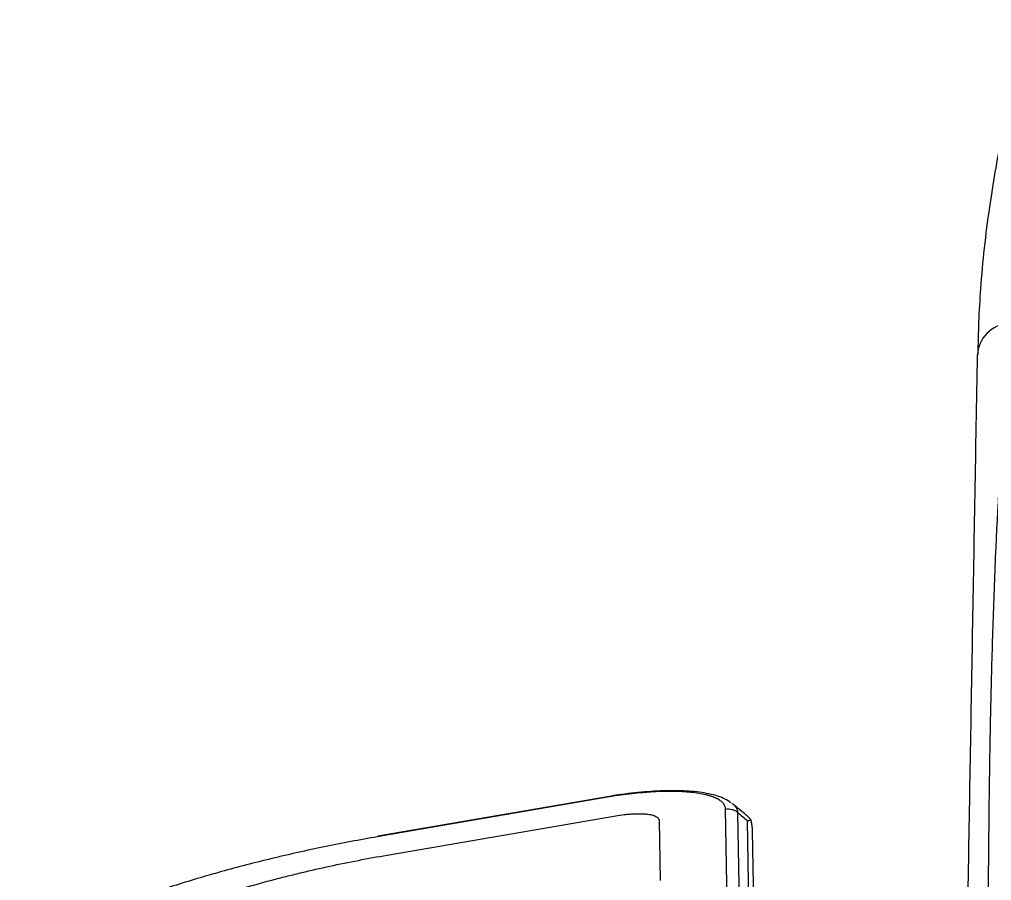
# Model space of a CAD drawing. Extents: x 86520 to 160660, y -2551 to 2752.
# Drawn here: x 89781.44 to 89815.45, y 1586.05 to 1616.18 of the extents above; entities that cross this region are included whole.
import ezdxf

# ---------------------------------------------------------------- set-up
doc = ezdxf.new("R2010")
doc.units = 0
doc.header["$LTSCALE"] = 10
doc.header["$MEASUREMENT"] = 0
doc.layers.add('1', color=7, linetype='CONTINUOUS')

msp = doc.modelspace()

# ---------------------------------------------------------------- linework, layer by layer
at = {"layer": '1', "color": 7, "linetype": 'CONTINUOUS'}
for p, q in [((89802.0816, 1588.997), (89793.9773, 1587.6045)), ((89802.0794, 1588.9778), (89794.0792, 1587.6032)), ((89806.3339, 1577.2223), (89806.1474, 1588.5504)), ((89794.3028, 1586.9416), (89802.303, 1588.3163)), ((89794.3028, 1586.9416), (89802.303, 1588.3163)), ((89803.8189, 1588.1552), (89803.8535, 1586.0502)), ((89803.8189, 1588.1551), (89803.8535, 1586.0502)), ((89806.5667, 1588.4365), (89806.7532, 1577.1084)), ((89807.3531, 1561.1317), (89806.9084, 1588.1443)), ((89807.0758, 1587.7988), (89807.3343, 1572.0932))]:
    msp.add_line(p, q, dxfattribs=at)
msp.add_ellipse((89816.46, 1604.4199), major_axis=(1.4998, -0.0262), ratio=0.813706, start_param=1.8215281, end_param=3.1415927, dxfattribs=at)
for points, knots in [([(89816.9079, 1616.183), (89816.8752, 1616.0916), (89816.6434, 1615.4297), (89816.239, 1614.0774), (89815.7534, 1611.9535), (89815.3307, 1609.4746), (89815.0464, 1606.9345), (89814.9785, 1605.218), (89814.9714, 1604.4493)], [0, 0, 0, 0, 0.0251874, 0.1814382, 0.3578037, 0.5639539, 0.804263, 1, 1, 1, 1]), ([(89814.3076, 1567.0549), (89814.4117, 1573.0236), (89814.5176, 1579.0908), (89814.6804, 1588.4136), (89814.7353, 1591.5582), (89814.8466, 1597.934), (89814.903, 1601.1652), (89814.9602, 1604.4461)], [0, 0, 0, 0, 0.5, 0.5, 0.75, 0.75, 1, 1, 1, 1]), ([(89815.9194, 1603.0371), (89815.9077, 1602.884), (89815.8962, 1602.7309), (89815.7569, 1600.8344), (89815.6592, 1599.0974), (89815.5466, 1596.5009), (89815.5148, 1595.6369), (89815.4604, 1593.9117), (89815.4379, 1593.0505), (89815.4004, 1591.3311), (89815.3854, 1590.4729), (89815.3608, 1588.7602), (89815.3513, 1587.9056), (89815.3278, 1585.3475), (89815.3191, 1583.6498), (89815.304, 1581.1168), (89815.2986, 1580.2747), (89815.2873, 1578.5965), (89815.2814, 1577.7603), (89815.2637, 1575.2606), (89815.2517, 1573.606), (89815.2403, 1571.9634)], [0, 0, 0, 0, 0.0144142, 0.0144142, 0.1786785, 0.1786785, 0.2608106, 0.2608106, 0.3429428, 0.3429428, 0.4250749, 0.4250749, 0.5072071, 0.5072071, 0.6714714, 0.6714714, 0.7536035, 0.7536035, 0.8357357, 0.8357357, 1, 1, 1, 1]), ([(89806.1474, 1588.5504), (89806.1459, 1588.5872), (89806.1377, 1588.6226), (89806.1156, 1588.6738), (89806.1066, 1588.6906), (89806.0907, 1588.7152), (89806.085, 1588.7233), (89806.0727, 1588.7394), (89806.0662, 1588.7474), (89806.0316, 1588.7867), (89805.9978, 1588.8165), (89805.9184, 1588.8728), (89805.8727, 1588.8993), (89805.7697, 1588.9491), (89805.7123, 1588.9724), (89805.633, 1588.9994), (89805.6167, 1589.0047), (89805.5835, 1589.0151), (89805.5665, 1589.0202), (89805.5146, 1589.035), (89805.4788, 1589.0444), (89805.3675, 1589.071), (89805.2884, 1589.0867), (89805.1203, 1589.1142), (89805.0313, 1589.1259), (89804.8901, 1589.1404), (89804.8176, 1589.1469), (89804.7423, 1589.1522), (89804.6915, 1589.1555), (89804.6658, 1589.1571), (89804.5363, 1589.164), (89804.4294, 1589.1673), (89804.2093, 1589.17), (89803.983, 1589.1686), (89803.7444, 1589.159), (89803.5913, 1589.1505), (89803.5605, 1589.1487), (89803.4985, 1589.1447), (89803.4673, 1589.1426), (89803.3733, 1589.136), (89803.3104, 1589.1311), (89803.1208, 1589.1149), (89802.8657, 1589.0895), (89802.6062, 1589.0567), (89802.3445, 1589.0201), (89802.2126, 1588.9999), (89802.0794, 1588.9778)], [0, 0, 0, 0, 0.0625, 0.0625, 0.09375, 0.09375, 0.109375, 0.109375, 0.125, 0.125, 0.1875, 0.1875, 0.25, 0.25, 0.3125, 0.3125, 0.328125, 0.328125, 0.34375, 0.34375, 0.375, 0.375, 0.4375, 0.4375, 0.5, 0.5, 0.53125, 0.546875, 0.546875, 0.5625, 0.5625, 0.625, 0.625, 0.6875, 0.75, 0.75, 0.765625, 0.765625, 0.78125, 0.78125, 0.8125, 0.8125, 0.875, 0.9375, 0.9375, 1, 1, 1, 1]), ([(89806.3331, 1588.7648), (89806.2695, 1588.8155), (89806.0689, 1588.9489), (89805.6343, 1589.0832), (89804.9865, 1589.1832), (89804.1866, 1589.206), (89803.3143, 1589.1615), (89802.5961, 1589.0802), (89802.1843, 1589.0129), (89802.0817, 1588.995)], [0, 0, 0, 0, 0.0822099, 0.2400969, 0.4233192, 0.5981823, 0.7710215, 0.9432664, 1, 1, 1, 1]), ([(89802.0794, 1588.9778), (89802.0792, 1588.9873), (89802.0795, 1588.9934), (89802.0808, 1588.9965), (89802.0812, 1588.9969), (89802.0816, 1588.997)], [0, 0, 0, 0, 0.769309, 0.769309, 1, 1, 1, 1]), ([(89806.1474, 1588.5504), (89806.1844, 1588.5568), (89806.2222, 1588.5592), (89806.2972, 1588.5557), (89806.3346, 1588.5499), (89806.4069, 1588.5304), (89806.4419, 1588.5167), (89806.5077, 1588.4821), (89806.5386, 1588.4612), (89806.5667, 1588.4372)], [0, 0, 0, 0, 0.25, 0.25, 0.5, 0.5, 0.75, 0.75, 1, 1, 1, 1]), ([(89806.4059, 1588.7239), (89806.4304, 1588.7035), (89806.4523, 1588.6824), (89806.479, 1588.6519), (89806.4861, 1588.6432), (89806.4994, 1588.6256), (89806.5181, 1588.5989), (89806.5425, 1588.5533), (89806.5548, 1588.5154), (89806.5613, 1588.4864), (89806.5639, 1588.4718), (89806.5657, 1588.4546), (89806.5663, 1588.4459), (89806.5665, 1588.4416), (89806.5666, 1588.4397), (89806.5667, 1588.4385), (89806.5667, 1588.4378), (89806.5667, 1588.4372)], [0, 0, 0, 0, 0.2409145, 0.2409145, 0.3358002, 0.3358002, 0.4306859, 0.6204572, 0.8102286, 0.8102286, 0.9051143, 0.9525572, 0.9762786, 0.9881393, 0.9940696, 0.9940696, 1, 1, 1, 1]), ([(89802.303, 1588.3162), (89802.4028, 1588.3328), (89802.5011, 1588.3469), (89802.6464, 1588.3639), (89802.6944, 1588.3689), (89802.7658, 1588.3753), (89802.7895, 1588.3773), (89802.8367, 1588.3807), (89802.8601, 1588.3823), (89802.9292, 1588.3862), (89803.019, 1588.39), (89803.1042, 1588.3907), (89803.187, 1588.3899), (89803.2273, 1588.3887), (89803.2858, 1588.3857), (89803.305, 1588.3845), (89803.3423, 1588.3817), (89803.3604, 1588.3801), (89803.4133, 1588.3746), (89803.4464, 1588.3701), (89803.5087, 1588.3595), (89803.5379, 1588.3534), (89803.5788, 1588.3432), (89803.592, 1588.3395), (89803.6174, 1588.332), (89803.6297, 1588.328), (89803.6646, 1588.3156), (89803.7066, 1588.2978), (89803.7399, 1588.2776), (89803.7615, 1588.2615), (89803.7681, 1588.256), (89803.7803, 1588.2447), (89803.7858, 1588.2389), (89803.8005, 1588.2209), (89803.8078, 1588.2085), (89803.8149, 1588.1891), (89803.8174, 1588.1792), (89803.8185, 1588.169), (89803.8188, 1588.1621), (89803.8188, 1588.1586), (89803.8189, 1588.1552)], [0, 0, 0, 0, 0.125, 0.125, 0.1875, 0.1875, 0.21875, 0.21875, 0.25, 0.25, 0.3125, 0.375, 0.375, 0.4375, 0.4375, 0.46875, 0.46875, 0.5, 0.5, 0.5625, 0.5625, 0.625, 0.625, 0.65625, 0.65625, 0.6875, 0.6875, 0.75, 0.8125, 0.8125, 0.84375, 0.84375, 0.875, 0.875, 0.9375, 0.9375, 0.96875, 0.984375, 0.984375, 1, 1, 1, 1]), ([(89802.303, 1588.3162), (89802.4028, 1588.3328), (89802.5011, 1588.3469), (89802.6464, 1588.3639), (89802.6944, 1588.3689), (89802.7659, 1588.3753), (89802.7896, 1588.3773), (89802.8368, 1588.3808), (89802.8602, 1588.3823), (89802.9293, 1588.3863), (89803.019, 1588.39), (89803.1042, 1588.3907), (89803.1871, 1588.3899), (89803.2274, 1588.3887), (89803.2859, 1588.3857), (89803.3051, 1588.3845), (89803.3424, 1588.3817), (89803.3605, 1588.38), (89803.4133, 1588.3746), (89803.4464, 1588.37), (89803.5087, 1588.3595), (89803.5379, 1588.3534), (89803.5789, 1588.3431), (89803.5921, 1588.3395), (89803.6175, 1588.3319), (89803.6297, 1588.3279), (89803.6646, 1588.3155), (89803.7067, 1588.2977), (89803.7399, 1588.2775), (89803.7615, 1588.2615), (89803.7682, 1588.256), (89803.7803, 1588.2446), (89803.7858, 1588.2388), (89803.8005, 1588.2209), (89803.8078, 1588.2084), (89803.8149, 1588.189), (89803.8174, 1588.1791), (89803.8185, 1588.1689), (89803.8188, 1588.162), (89803.8188, 1588.1586), (89803.8189, 1588.1551)], [0, 0, 0, 0, 0.125, 0.125, 0.1875, 0.1875, 0.21875, 0.21875, 0.25, 0.25, 0.3125, 0.375, 0.375, 0.4375, 0.4375, 0.46875, 0.46875, 0.5, 0.5, 0.5625, 0.5625, 0.625, 0.625, 0.65625, 0.65625, 0.6875, 0.6875, 0.75, 0.8125, 0.8125, 0.84375, 0.84375, 0.875, 0.875, 0.9375, 0.9375, 0.96875, 0.984375, 0.984375, 1, 1, 1, 1]), ([(89806.8967, 1588.3173), (89806.8994, 1588.3151), (89806.9021, 1588.3128), (89806.9223, 1588.2957), (89806.9384, 1588.2806), (89806.9826, 1588.2347), (89807.0067, 1588.2034), (89807.0252, 1588.1713)], [0, 0, 0, 0, 0.0483728, 0.0483728, 0.3655819, 0.3655819, 1, 1, 1, 1]), ([(89806.9084, 1588.1441), (89806.9091, 1588.1436), (89806.9098, 1588.1431), (89806.9109, 1588.1424), (89806.9114, 1588.1421), (89806.9127, 1588.1415), (89806.9134, 1588.1414), (89806.9153, 1588.141), (89806.9163, 1588.1409), (89806.9193, 1588.141), (89806.921, 1588.1412), (89806.926, 1588.1422), (89806.9289, 1588.1431), (89806.9377, 1588.1457), (89806.9432, 1588.1475), (89806.959, 1588.1528), (89806.9689, 1588.156), (89806.9964, 1588.1645), (89807.0122, 1588.1686), (89807.0252, 1588.1713)], [0, 0, 0, 0, 0.0039062, 0.0039062, 0.0078125, 0.0078125, 0.015625, 0.015625, 0.03125, 0.03125, 0.0625, 0.0625, 0.125, 0.125, 0.25, 0.25, 0.5, 0.5, 1, 1, 1, 1]), ([(89807.0252, 1588.1713), (89807.0267, 1588.1655), (89807.0298, 1588.1536), (89807.0343, 1588.1351), (89807.0387, 1588.1155), (89807.0431, 1588.0949), (89807.0474, 1588.0732), (89807.0516, 1588.0505), (89807.0556, 1588.0267), (89807.0594, 1588.0019), (89807.0629, 1587.976), (89807.0662, 1587.9491), (89807.069, 1587.9211), (89807.0715, 1587.892), (89807.0735, 1587.8619), (89807.075, 1587.8307), (89807.0755, 1587.8095), (89807.0757, 1587.7988)], [0, 0, 0, 0, 0.0483288, 0.0992726, 0.1528321, 0.2090084, 0.2678025, 0.3292153, 0.393248, 0.4599017, 0.5291778, 0.6010777, 0.675603, 0.7527556, 0.8325376, 0.9149515, 1, 1, 1, 1]), ([(89794.0792, 1587.6032), (89793.4546, 1587.4964), (89792.8341, 1587.38), (89791.9096, 1587.191), (89791.6025, 1587.1256), (89791.1434, 1587.0239), (89790.9906, 1586.9894), (89790.7619, 1586.9367), (89790.6857, 1586.919), (89790.5339, 1586.8834), (89790.4582, 1586.8654), (89789.7791, 1586.7029), (89789.1899, 1586.5512), (89788.3269, 1586.3129), (89788.0428, 1586.2318), (89787.4816, 1586.0658), (89786.9275, 1585.8961), (89786.3877, 1585.7192), (89786.0548, 1585.6063), (89785.9884, 1585.5836), (89785.8564, 1585.5381), (89785.7907, 1585.5153), (89785.595, 1585.4467), (89785.4661, 1585.4007), (89785.0842, 1585.2621), (89784.8359, 1585.1688), (89784.3515, 1584.9804), (89784.1155, 1584.8853), (89783.7708, 1584.7414), (89783.6574, 1584.6932), (89783.4339, 1584.5963), (89783.3237, 1584.5476), (89782.9978, 1584.401), (89782.7868, 1584.3024), (89782.4799, 1584.153), (89782.3792, 1584.103), (89782.181, 1584.0025), (89782.0835, 1583.952), (89781.797, 1583.8003), (89781.6137, 1583.6989), (89781.4381, 1583.5973)], [0, 0, 0, 0, 0.125, 0.125, 0.1875, 0.1875, 0.21875, 0.21875, 0.234375, 0.234375, 0.25, 0.25, 0.375, 0.375, 0.4375, 0.4375, 0.5, 0.5625, 0.5625, 0.578125, 0.578125, 0.59375, 0.59375, 0.625, 0.625, 0.6875, 0.6875, 0.75, 0.75, 0.78125, 0.78125, 0.8125, 0.8125, 0.875, 0.875, 0.90625, 0.90625, 0.9375, 0.9375, 1, 1, 1, 1]), ([(89794.0814, 1587.6224), (89794.081, 1587.6223), (89794.0806, 1587.6219), (89794.0793, 1587.6188), (89794.079, 1587.6127), (89794.0792, 1587.6032)], [0, 0, 0, 0, 0.230691, 0.230691, 1, 1, 1, 1]), ([(89782.2732, 1582.4075), (89782.3695, 1582.5139), (89782.4785, 1582.6207), (89782.721, 1582.835), (89782.8546, 1582.9425), (89783.1456, 1583.1584), (89783.3032, 1583.2667), (89783.6424, 1583.4841), (89783.8238, 1583.5932), (89784.0416, 1583.7164), (89784.066, 1583.7301), (89784.1152, 1583.7575), (89784.14, 1583.7712), (89784.2147, 1583.8122), (89784.2652, 1583.8395), (89784.4184, 1583.9212), (89784.7319, 1584.0838), (89785.0665, 1584.244), (89785.5315, 1584.4554), (89785.7733, 1584.5601), (89786.2756, 1584.7673), (89786.5361, 1584.8698), (89786.8733, 1584.9966), (89786.9414, 1585.0219), (89787.0786, 1585.0724), (89787.1478, 1585.0976), (89787.3565, 1585.1726), (89787.4971, 1585.2221), (89787.923, 1585.3685), (89788.2127, 1585.4639), (89789.0984, 1585.7428), (89789.7114, 1585.9193), (89790.506, 1586.1283), (89790.6663, 1586.1695), (89790.909, 1586.2303), (89790.9903, 1586.2505), (89791.1529, 1586.2903), (89791.2344, 1586.31), (89791.6422, 1586.4075), (89792.2985, 1586.5568), (89793.2941, 1586.7609), (89793.9653, 1586.8836), (89794.3028, 1586.9416)], [0, 0, 0, 0, 0.0625, 0.0625, 0.125, 0.125, 0.1875, 0.1875, 0.25, 0.25, 0.2578125, 0.2578125, 0.265625, 0.265625, 0.28125, 0.28125, 0.3125, 0.375, 0.375, 0.4375, 0.4375, 0.5, 0.5, 0.515625, 0.515625, 0.53125, 0.53125, 0.5625, 0.5625, 0.625, 0.625, 0.75, 0.75, 0.78125, 0.78125, 0.796875, 0.796875, 0.8125, 0.8125, 0.875, 0.9375, 1, 1, 1, 1]), ([(89782.2732, 1582.4075), (89782.3695, 1582.5139), (89782.4785, 1582.6207), (89782.721, 1582.835), (89782.8546, 1582.9425), (89783.1456, 1583.1584), (89783.3032, 1583.2667), (89783.6424, 1583.4841), (89783.8238, 1583.5932), (89784.0416, 1583.7164), (89784.066, 1583.7301), (89784.1152, 1583.7575), (89784.14, 1583.7712), (89784.2147, 1583.8122), (89784.2652, 1583.8395), (89784.4184, 1583.9212), (89784.7319, 1584.0838), (89785.0665, 1584.244), (89785.5315, 1584.4554), (89785.7733, 1584.5601), (89786.2756, 1584.7673), (89786.5361, 1584.8698), (89786.8733, 1584.9966), (89786.9414, 1585.0219), (89787.0786, 1585.0724), (89787.1478, 1585.0976), (89787.3565, 1585.1726), (89787.4971, 1585.2221), (89787.923, 1585.3685), (89788.2127, 1585.4639), (89789.0984, 1585.7428), (89789.7114, 1585.9193), (89790.506, 1586.1283), (89790.6663, 1586.1695), (89790.909, 1586.2303), (89790.9903, 1586.2505), (89791.1529, 1586.2903), (89791.2344, 1586.31), (89791.6422, 1586.4075), (89792.2985, 1586.5568), (89793.2941, 1586.7609), (89793.9653, 1586.8836), (89794.3028, 1586.9416)], [0, 0, 0, 0, 0.0625, 0.0625, 0.125, 0.125, 0.1875, 0.1875, 0.25, 0.25, 0.2578125, 0.2578125, 0.265625, 0.265625, 0.28125, 0.28125, 0.3125, 0.375, 0.375, 0.4375, 0.4375, 0.5, 0.5, 0.515625, 0.515625, 0.53125, 0.53125, 0.5625, 0.5625, 0.625, 0.625, 0.75, 0.75, 0.78125, 0.78125, 0.796875, 0.796875, 0.8125, 0.8125, 0.875, 0.9375, 1, 1, 1, 1])]:
    msp.add_open_spline(points, degree=3, knots=knots, dxfattribs=at)
for points, degree in [([(89806.3644, 1588.756), (89806.379, 1588.7455), (89806.3928, 1588.7348), (89806.4059, 1588.7239)], 3), ([(89806.9006, 1588.3141), (89806.4009, 1588.7281)], 1), ([(89806.5667, 1588.4372), (89806.6806, 1588.34), (89806.7945, 1588.2427), (89806.9083, 1588.1454)], 3)]:
    msp.add_open_spline(points, degree=degree, dxfattribs=at)

doc.saveas('drawing.dxf')
